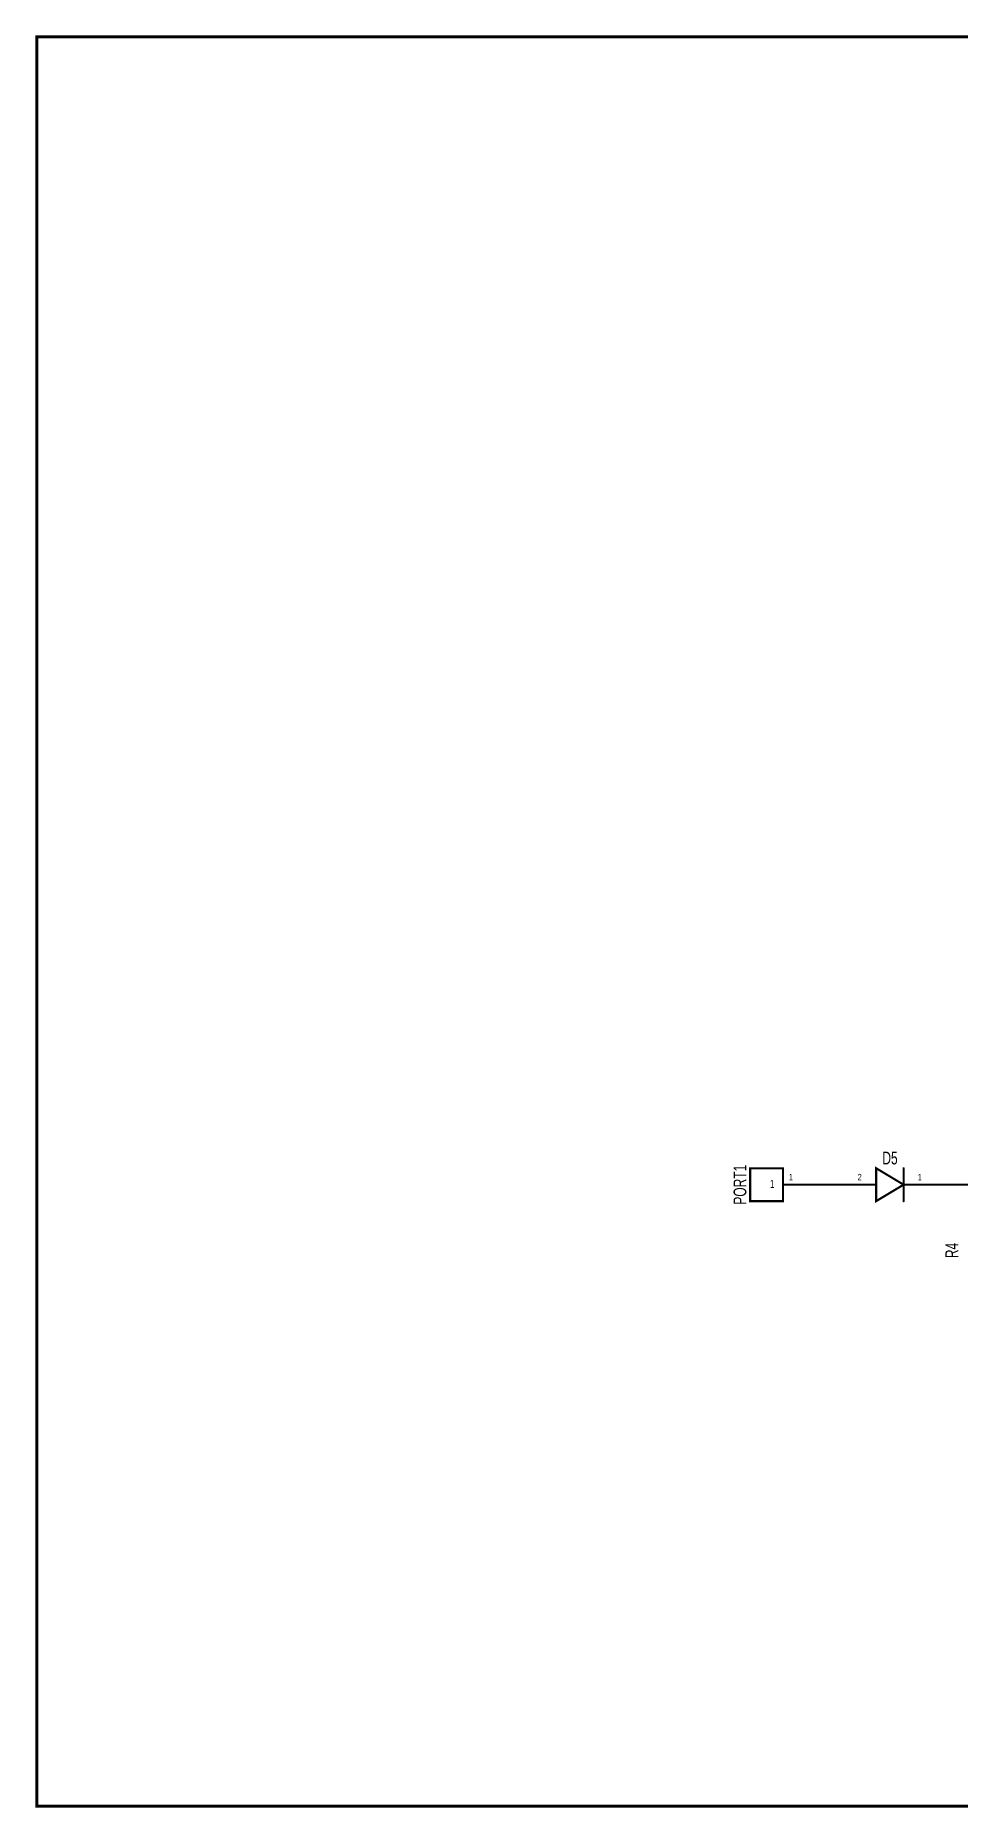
# Model space of a CAD drawing. Extents: x -3.3 to 8.2, y -1.8 to 6.3.
# Drawn here: x -3.26 to 0.96, y -1.83 to 6.25 of the extents above; entities that cross this region are included whole.
import ezdxf
from ezdxf.enums import TextEntityAlignment as Align

# ---------------------------------------------------------------- set-up
doc = ezdxf.new("R2010")
doc.units = 0
for name, color, linetype in [('Element', 253, 'CONTINUOUS'), ('Net', 50, 'CONTINUOUS'), ('Pin', 50, 'CONTINUOUS'), ('Titles', 253, 'CONTINUOUS')]:
    doc.layers.add(name, color=color, linetype=linetype)

msp = doc.modelspace()

# ---------------------------------------------------------------- linework, layer by layer
at = {"layer": 'Element', "linetype": 'CONTINUOUS', "const_width": 0.0098}
for points in [[(0.1499, 1.0866), (0, 1.0866), (0, 0.9366), (0.1499, 0.9366), (0.1499, 1.0866)], [(0.6995, 1.0116), (0.5745, 1.0866), (0.5745, 0.9366), (0.6995, 1.0116)], [(0.6995, 0.9366), (0.6995, 1.0866)], [(0.5375, 1.0116), (0.5745, 1.0116)], [(0.6995, 1.0116), (0.7375, 1.0116)]]:
    msp.add_lwpolyline(points, dxfattribs=at)
at = {"layer": 'Element', "linetype": 'CONTINUOUS', "const_width": 0.0049}
for points in [[(0.697, 1.0866, 1), (0.7019, 1.0866, 1), (0.697, 1.0866, 1)], [(0.535, 1.0116, 1), (0.5399, 1.0116, 1), (0.535, 1.0116, 1)], [(0.572, 1.0116, 1), (0.5769, 1.0116, 1), (0.572, 1.0116, 1)], [(0.697, 1.0116, 1), (0.7019, 1.0116, 1), (0.697, 1.0116, 1)], [(0.697, 1.0116, 1), (0.7019, 1.0116, 1), (0.697, 1.0116, 1)], [(0.735, 1.0116, 1), (0.7399, 1.0116, 1), (0.735, 1.0116, 1)], [(0.697, 0.9366, 1), (0.7019, 0.9366, 1), (0.697, 0.9366, 1)]]:
    msp.add_lwpolyline(points, format="xyb", dxfattribs=at)
at = {"layer": 'Net', "linetype": 'CONTINUOUS', "const_width": 0.0049}
for points in [[(0.2974, 1.0116, 1), (0.3024, 1.0116, 1), (0.2974, 1.0116, 1)], [(0.385, 1.0116, 1), (0.3899, 1.0116, 1), (0.385, 1.0116, 1)], [(0.885, 1.0116, 1), (0.8899, 1.0116, 1), (0.885, 1.0116, 1)]]:
    msp.add_lwpolyline(points, format="xyb", dxfattribs=at)
at = {"layer": 'Net', "linetype": 'CONTINUOUS', "const_width": 0.0098}
for points in [[(0.2999, 1.0116), (0.3875, 1.0116)], [(0.8875, 1.0116), (1.025, 1.0116)]]:
    msp.add_lwpolyline(points, dxfattribs=at)
at = {"layer": 'Pin', "linetype": 'CONTINUOUS', "const_width": 0.0049}
for points in [[(0.1474, 1.0116, 1), (0.1524, 1.0116, 1), (0.1474, 1.0116, 1)], [(0.2974, 1.0116, 1), (0.3024, 1.0116, 1), (0.2974, 1.0116, 1)], [(0.385, 1.0116, 1), (0.3899, 1.0116, 1), (0.385, 1.0116, 1)], [(0.535, 1.0116, 1), (0.5399, 1.0116, 1), (0.535, 1.0116, 1)], [(0.735, 1.0116, 1), (0.7399, 1.0116, 1), (0.735, 1.0116, 1)], [(0.885, 1.0116, 1), (0.8899, 1.0116, 1), (0.885, 1.0116, 1)]]:
    msp.add_lwpolyline(points, format="xyb", dxfattribs=at)
at = {"layer": 'Pin', "linetype": 'CONTINUOUS', "const_width": 0.0098}
for points in [[(0.1499, 1.0116), (0.2999, 1.0116)], [(0.5375, 1.0116), (0.3875, 1.0116)], [(0.7375, 1.0116), (0.8875, 1.0116)]]:
    msp.add_lwpolyline(points, dxfattribs=at)
at = {"layer": 'Titles', "linetype": 'CONTINUOUS', "const_width": 0.0131}
msp.add_lwpolyline([(8.2404, -1.8222), (-3.2526, -1.8222), (-3.2526, 6.2458), (8.2404, 6.2458), (8.2404, -1.8222)], dxfattribs=at)

# ---------------------------------------------------------------- texts
at = {"layer": 'Element', "width": 0.7}
msp.add_text('D5', height=0.0583, dxfattribs=at).set_placement((0.6375, 1.0866), align=Align.BOTTOM_CENTER)
for s, p in [('PORT1', (0, 1.0116)), ('R4', (0.9659, 0.7116))]:
    msp.add_text(s, height=0.0583, rotation=90, dxfattribs=at).set_placement(p, align=Align.BOTTOM_CENTER)
at = {"layer": 'Pin', "width": 0.7}
for s, height, p in [('1', 0.0292, (0.1761, 1.0608)), ('2', 0.0292, (0.4899, 1.0608)), ('1', 0.0292, (0.7637, 1.0608)), ('1', 0.0365, (0.0908, 1.0335))]:
    msp.add_text(s, height=height, dxfattribs=at).set_placement(p, align=Align.TOP_LEFT)

doc.saveas('drawing.dxf')
